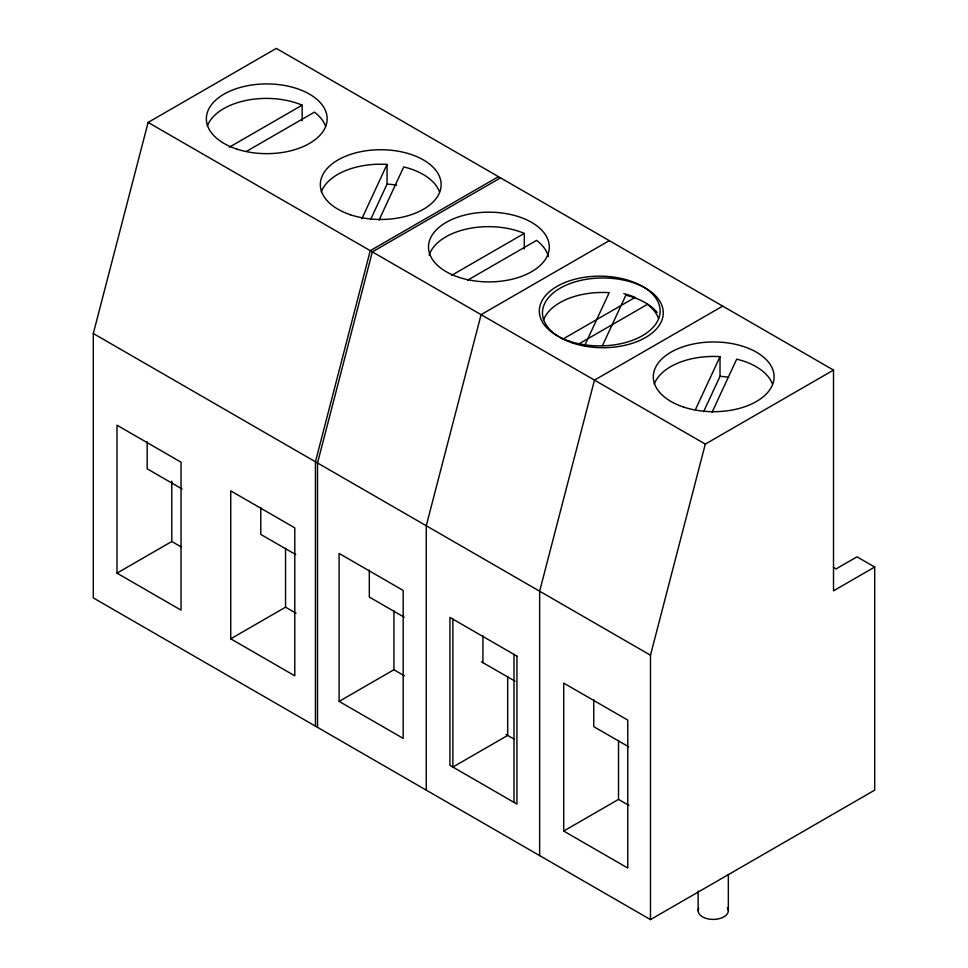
<?xml version="1.0" encoding="UTF-8"?>
<svg xmlns="http://www.w3.org/2000/svg" width="968" height="968" viewBox="0 0 968 968"><rect width="100%" height="100%" fill="white"/><g stroke="black" fill="none" stroke-linecap="round" stroke-linejoin="round"><path stroke-width="1.45" d="M874.697 567.042L874.697 790.142L650.484 919.6L93.303 597.909L93.303 333.512L148.116 122.416L276.328 48.4L833.509 370.091L833.509 590.831L874.697 567.042L857.019 556.83L836.013 568.954L833.436 567.466M650.484 919.6L650.484 655.203L705.297 444.106L833.509 370.091M361.826 218.78L387.055 164.427A60.403 34.872 0 0 0 321.291 191.93M370.659 219.433L387.055 184.089L387.055 164.427M379.081 220.051L403.741 166.919A60.403 34.872 0 0 1 439.52 191.93M584.599 345.673L609.199 292.675A60.403 34.872 0 0 0 543.423 320.19M602.483 345.576L625.872 295.167A60.403 34.872 0 0 1 657.163 312.446M695.423 409.658L720.023 356.66A60.403 34.872 0 0 0 654.259 384.175M703.627 411.666L720.023 376.322L720.023 356.66M712.049 412.283L736.696 359.152A60.403 34.872 0 0 1 772.488 384.175M229.416 147.148L302.149 105.161L302.149 120.613M246.731 151.226L314.443 112.131A60.403 34.872 0 0 1 325.55 126.179M498.459 176.648L370.248 250.676L315.435 461.772L315.435 726.157M500.553 177.858L372.341 251.874L317.516 462.97L317.516 727.367M451.548 275.408L524.293 233.409L524.293 248.861M467.556 280.224L536.587 240.379A60.403 34.872 0 0 1 548.336 256.568M609.295 240.633L481.084 314.661L426.259 525.757L426.259 790.142M116.983 573.141L181.04 610.13L181.04 462.184L116.983 425.194L116.983 573.141L171.784 541.499L180.943 546.775M562.384 339.393L635.117 297.394A60.403 34.872 0 0 0 623.84 293.619M578.392 344.209L647.41 304.363A60.403 34.872 0 0 1 658.518 318.411M722.685 306.106L594.473 380.121L539.648 591.218L539.648 855.615M230.735 638.82L294.792 675.809L294.792 527.862L230.735 490.873L230.735 638.82L285.548 607.178L296.002 613.216M339.115 701.389L403.172 738.378L403.172 590.432L339.115 553.442L339.115 701.389L393.928 669.747L404.382 675.785M563.703 831.052L627.76 868.042L627.76 720.095L563.703 683.105L563.703 831.052L618.516 799.411L628.97 805.449M148.116 122.416L705.297 444.106M93.303 333.512L650.484 655.203M182.093 488.973L147.172 468.814L147.172 441.819M295.7 554.567L260.779 534.409L260.779 507.413M404.225 617.221L369.316 597.062L369.316 570.067M481.435 661.797L515.061 681.206M628.668 746.8L593.747 726.641L593.747 699.646M506.058 734.482L514.214 739.201M728.335 874.455L728.335 910.694M698.134 891.068L698.134 910.694M618.516 740.532L618.516 799.411M514.008 654.416L514.008 802.363M507.68 676.547L507.68 735.426L452.867 767.067L452.867 619.121M482.923 635.661L482.923 662.656M393.928 610.869L393.928 669.747M285.548 548.299L285.548 607.178M171.784 481.108L171.784 541.499M429.114 255.31A60.403 34.872 0 0 1 524.293 233.409M387.055 184.089A60.403 34.872 0 0 1 396.674 185.166M207.333 126.022A60.403 34.872 0 0 1 302.149 105.161M720.023 376.322A60.403 34.872 0 0 1 728.589 377.242M727.379 907.657A15.101 8.712 0 0 1 713.767 919.406A15.101 8.712 0 0 1 698.739 908.238M516.936 656.11L449.939 617.427L449.939 765.373L516.936 804.057L516.936 656.11M453.447 275.275A60.403 34.872 0 0 0 548.965 250.639A60.403 34.872 0 0 0 464.253 215.198A60.403 34.872 0 0 0 453.447 275.275M572.669 343.047A60.403 34.872 0 0 0 663.274 312.846A60.403 34.872 0 0 0 572.669 282.644A60.403 34.872 0 0 0 572.669 343.047M236.555 148.987A60.403 34.872 0 0 0 327.148 118.786A60.403 34.872 0 0 0 236.555 88.584A60.403 34.872 0 0 0 236.555 148.987M350.537 214.799A60.403 34.872 0 0 0 441.142 184.598A60.403 34.872 0 0 0 350.537 154.396A60.403 34.872 0 0 0 350.537 214.799M569.511 341.22A60.403 34.872 0 0 0 660.115 311.018A60.403 34.872 0 0 0 569.511 280.829A60.403 34.872 0 0 0 569.511 341.22M683.505 407.032A60.403 34.872 0 0 0 774.097 376.83A60.403 34.872 0 0 0 683.505 346.629A60.403 34.872 0 0 0 683.505 407.032"/></g></svg>
